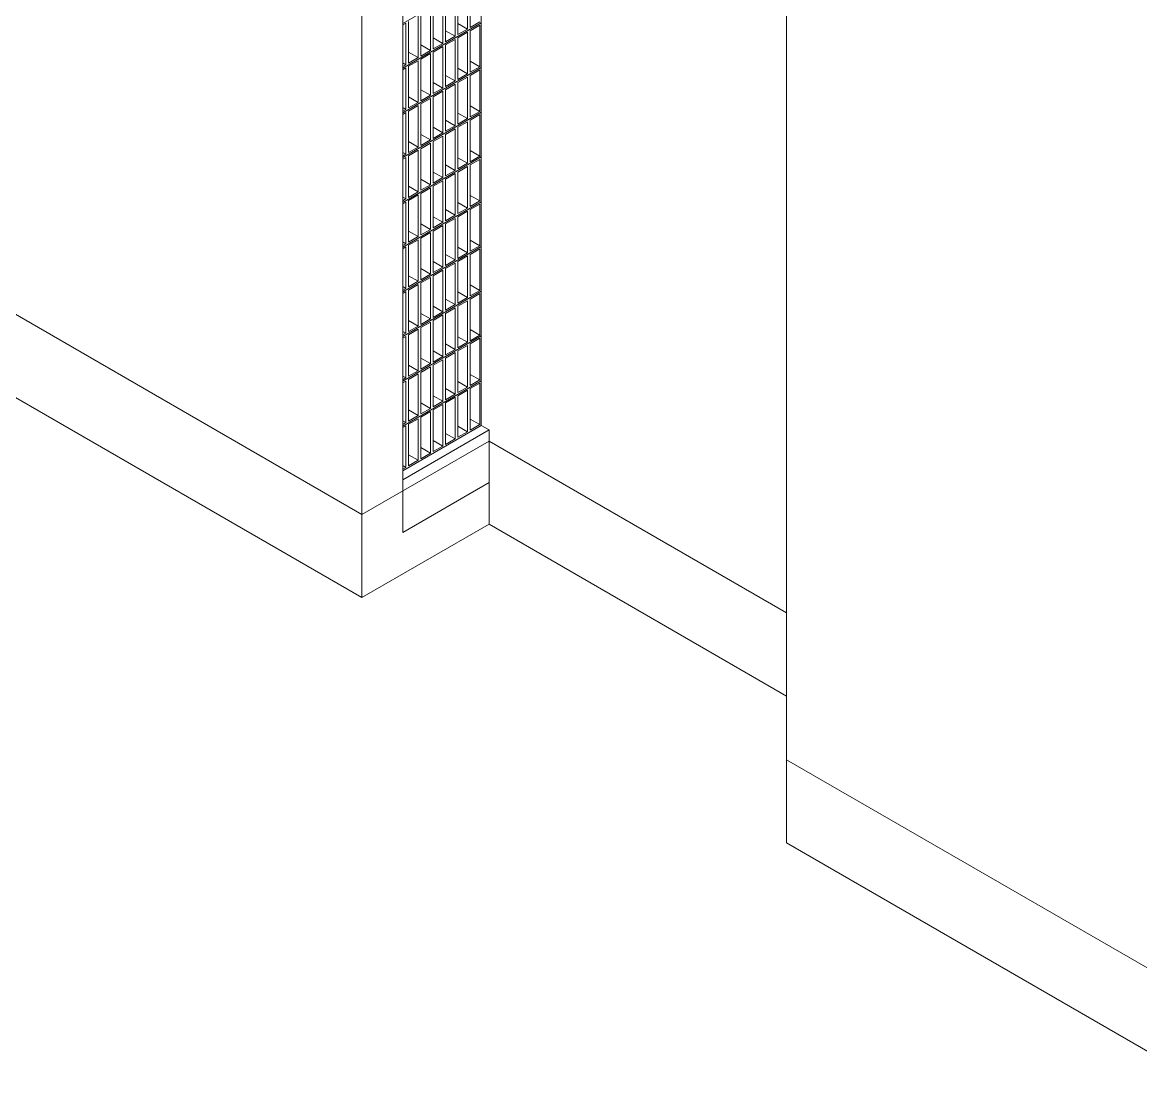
# Model space of a CAD drawing. Header units: millimetres. Extents: x -312439 to 477422, y -331570 to 212570.
# Drawn here: x 395291 to 397310, y 100373 to 102286 of the extents above; entities that cross this region are included whole.
import ezdxf

# ---------------------------------------------------------------- set-up
doc = ezdxf.new("R2010")
doc.units = ezdxf.units.MM

msp = doc.modelspace()

# ---------------------------------------------------------------- linework, layer by layer
at = {"color": 0, "linetype": 'Continuous', "lineweight": 0, "extrusion": (0, 0.816497, 0.57735)}
for p, q in [((395977.955, 101365.346), (395977.955, 105165.827)), ((395904.333, 105123.322), (395904.333, 101247.831)), ((396119.743, 101558.531), (396119.743, 104932.649)), ((396670.863, 104680.766), (396670.863, 100805.275)), ((396119.743, 102365.773), (395977.955, 102283.912)), ((396072.724, 102260.76), (396072.724, 102335.77)), ((396077.673, 102338.627), (396077.673, 102263.617)), ((396094.996, 102273.619), (396094.996, 102348.628)), ((396099.945, 102351.486), (396099.945, 102276.476)), ((396050.452, 102247.901), (396050.452, 102322.911)), ((396055.401, 102325.768), (396055.401, 102250.759)), ((396005.909, 102222.184), (396005.909, 102297.194)), ((396010.858, 102300.051), (396010.858, 102225.042)), ((396028.18, 102235.043), (396028.18, 102310.052)), ((396033.13, 102312.91), (396033.13, 102237.9)), ((396119.743, 102285.049), (395977.955, 102203.188)), ((395983.637, 102284.335), (395977.955, 102281.055)), ((395983.637, 102209.326), (395983.637, 102284.335)), ((395988.586, 102287.192), (395988.586, 102212.183)), ((396077.673, 102283.62), (396094.996, 102273.619)), ((396099.945, 102276.476), (396117.268, 102286.477)), ((396117.268, 102280.763), (396099.945, 102270.761)), ((396117.268, 102205.753), (396117.268, 102280.763)), ((396033.13, 102257.903), (396050.452, 102247.901)), ((396055.401, 102270.761), (396072.724, 102260.76)), ((396055.401, 102250.759), (396072.724, 102260.76)), ((396072.724, 102255.045), (396055.401, 102245.044)), ((396072.724, 102180.036), (396072.724, 102255.045)), ((396077.673, 102263.617), (396094.996, 102273.619)), ((396094.996, 102267.904), (396077.673, 102257.903)), ((396077.673, 102257.903), (396077.673, 102182.893)), ((396094.996, 102192.894), (396094.996, 102267.904)), ((396099.945, 102270.761), (396099.945, 102195.752)), ((396010.858, 102245.044), (396028.18, 102235.043)), ((396010.858, 102225.042), (396028.18, 102235.043)), ((396033.13, 102237.9), (396050.452, 102247.901)), ((396050.452, 102242.187), (396033.13, 102232.185)), ((396050.452, 102167.177), (396050.452, 102242.187)), ((396055.401, 102245.044), (396055.401, 102170.035)), ((395988.586, 102232.185), (396005.909, 102222.184)), ((395988.586, 102212.183), (396005.909, 102222.184)), ((396005.909, 102216.469), (395988.586, 102206.468)), ((396005.909, 102141.46), (396005.909, 102216.469)), ((396028.18, 102229.328), (396010.858, 102219.327)), ((396010.858, 102219.327), (396010.858, 102144.317)), ((396028.18, 102154.319), (396028.18, 102229.328)), ((396033.13, 102232.185), (396033.13, 102157.176)), ((396099.945, 102215.754), (396117.268, 102205.753)), ((395977.955, 102212.606), (395983.637, 102209.326)), ((395977.955, 102206.045), (395983.637, 102209.326)), ((395977.955, 102122.463), (396119.743, 102204.325)), ((395983.637, 102203.611), (395977.955, 102200.33)), ((395983.637, 102128.601), (395983.637, 102203.611)), ((395988.586, 102206.468), (395988.586, 102131.459)), ((396077.673, 102202.896), (396094.996, 102192.894)), ((396099.945, 102195.752), (396117.268, 102205.753)), ((396117.268, 102200.038), (396099.945, 102190.037)), ((396117.268, 102125.029), (396117.268, 102200.038)), ((396033.13, 102177.178), (396050.452, 102167.177)), ((396055.401, 102190.037), (396072.724, 102180.036)), ((396055.401, 102170.035), (396072.724, 102180.036)), ((396072.724, 102174.321), (396055.401, 102164.32)), ((396072.724, 102099.312), (396072.724, 102174.321)), ((396077.673, 102182.893), (396094.996, 102192.894)), ((396094.996, 102187.18), (396077.673, 102177.178)), ((396077.673, 102177.178), (396077.673, 102102.169)), ((396094.996, 102112.17), (396094.996, 102187.18)), ((396099.945, 102190.037), (396099.945, 102115.028)), ((396010.858, 102164.32), (396028.18, 102154.319)), ((396010.858, 102144.317), (396028.18, 102154.319)), ((396033.13, 102157.176), (396050.452, 102167.177)), ((396050.452, 102161.462), (396033.13, 102151.461)), ((396050.452, 102086.453), (396050.452, 102161.462)), ((396055.401, 102164.32), (396055.401, 102089.31)), ((395988.586, 102151.461), (396005.909, 102141.46)), ((395988.586, 102131.459), (396005.909, 102141.46)), ((396005.909, 102135.745), (395988.586, 102125.744)), ((396005.909, 102060.736), (396005.909, 102135.745)), ((396028.18, 102148.604), (396010.858, 102138.603)), ((396010.858, 102138.603), (396010.858, 102063.593)), ((396028.18, 102073.594), (396028.18, 102148.604)), ((396033.13, 102151.461), (396033.13, 102076.452)), ((396099.945, 102135.03), (396117.268, 102125.029)), ((395977.955, 102131.882), (395983.637, 102128.601)), ((395977.955, 102125.321), (395983.637, 102128.601)), ((396119.743, 102123.601), (395977.955, 102041.739)), ((395983.637, 102122.887), (395977.955, 102119.606)), ((395983.637, 102047.877), (395983.637, 102122.887)), ((395988.586, 102125.744), (395988.586, 102050.734)), ((396077.673, 102122.172), (396094.996, 102112.17)), ((396099.945, 102115.028), (396117.268, 102125.029)), ((396117.268, 102119.314), (396099.945, 102109.313)), ((396117.268, 102044.305), (396117.268, 102119.314)), ((396033.13, 102096.454), (396050.452, 102086.453)), ((396055.401, 102109.313), (396072.724, 102099.312)), ((396055.401, 102089.31), (396072.724, 102099.312)), ((396072.724, 102093.597), (396055.401, 102083.596)), ((396072.724, 102018.587), (396072.724, 102093.597)), ((396077.673, 102102.169), (396094.996, 102112.17)), ((396094.996, 102106.456), (396077.673, 102096.454)), ((396077.673, 102096.454), (396077.673, 102021.445)), ((396094.996, 102031.446), (396094.996, 102106.456)), ((396099.945, 102109.313), (396099.945, 102034.303)), ((396010.858, 102083.596), (396028.18, 102073.594)), ((396010.858, 102063.593), (396028.18, 102073.594)), ((396033.13, 102076.452), (396050.452, 102086.453)), ((396050.452, 102080.738), (396033.13, 102070.737)), ((396050.452, 102005.729), (396050.452, 102080.738)), ((396055.401, 102083.596), (396055.401, 102008.586)), ((395988.586, 102070.737), (396005.909, 102060.736)), ((395988.586, 102050.734), (396005.909, 102060.736)), ((396005.909, 102055.021), (395988.586, 102045.02)), ((396005.909, 101980.012), (396005.909, 102055.021)), ((396028.18, 102067.88), (396010.858, 102057.878)), ((396010.858, 102057.878), (396010.858, 101982.869)), ((396028.18, 101992.87), (396028.18, 102067.88)), ((396033.13, 102070.737), (396033.13, 101995.727)), ((396099.945, 102054.306), (396117.268, 102044.305)), ((395977.955, 102051.158), (395983.637, 102047.877)), ((395977.955, 102044.597), (395983.637, 102047.877)), ((396119.743, 102042.876), (395977.955, 101961.015)), ((395983.637, 102042.162), (395977.955, 102038.882)), ((395983.637, 101967.153), (395983.637, 102042.162)), ((395988.586, 102045.02), (395988.586, 101970.01)), ((396077.673, 102041.447), (396094.996, 102031.446)), ((396099.945, 102034.303), (396117.268, 102044.305)), ((396117.268, 102038.59), (396099.945, 102028.589)), ((396117.268, 101963.58), (396117.268, 102038.59)), ((396033.13, 102015.73), (396050.452, 102005.729)), ((396055.401, 102028.589), (396072.724, 102018.587)), ((396055.401, 102008.586), (396072.724, 102018.587)), ((396072.724, 102012.873), (396055.401, 102002.871)), ((396072.724, 101937.863), (396072.724, 102012.873)), ((396077.673, 102021.445), (396094.996, 102031.446)), ((396094.996, 102025.731), (396077.673, 102015.73)), ((396077.673, 102015.73), (396077.673, 101940.721)), ((396094.996, 101950.722), (396094.996, 102025.731)), ((396099.945, 102028.589), (396099.945, 101953.579)), ((396010.858, 102002.871), (396028.18, 101992.87)), ((396010.858, 101982.869), (396028.18, 101992.87)), ((396033.13, 101995.727), (396050.452, 102005.729)), ((396050.452, 102000.014), (396033.13, 101990.013)), ((396050.452, 101925.005), (396050.452, 102000.014)), ((396055.401, 102002.871), (396055.401, 101927.862)), ((395988.586, 101990.013), (396005.909, 101980.012)), ((395988.586, 101970.01), (396005.909, 101980.012)), ((396005.909, 101974.297), (395988.586, 101964.296)), ((396005.909, 101899.287), (396005.909, 101974.297)), ((396028.18, 101987.155), (396010.858, 101977.154)), ((396010.858, 101977.154), (396010.858, 101902.145)), ((396028.18, 101912.146), (396028.18, 101987.155)), ((396033.13, 101990.013), (396033.13, 101915.003)), ((396099.945, 101973.582), (396117.268, 101963.58)), ((395977.955, 101970.433), (395983.637, 101967.153)), ((395977.955, 101963.872), (395983.637, 101967.153)), ((395977.955, 101880.291), (396119.743, 101962.152)), ((395983.637, 101961.438), (395977.955, 101958.158)), ((395983.637, 101886.429), (395983.637, 101961.438)), ((395988.586, 101964.296), (395988.586, 101889.286)), ((396077.673, 101960.723), (396094.996, 101950.722)), ((396099.945, 101953.579), (396117.268, 101963.58)), ((396117.268, 101957.866), (396099.945, 101947.864)), ((396117.268, 101882.856), (396117.268, 101957.866)), ((396033.13, 101935.006), (396050.452, 101925.005)), ((396055.401, 101947.864), (396072.724, 101937.863)), ((396055.401, 101927.862), (396072.724, 101937.863)), ((396072.724, 101932.148), (396055.401, 101922.147)), ((396072.724, 101857.139), (396072.724, 101932.148)), ((396077.673, 101940.721), (396094.996, 101950.722)), ((396094.996, 101945.007), (396077.673, 101935.006)), ((396077.673, 101935.006), (396077.673, 101859.996)), ((396094.996, 101869.998), (396094.996, 101945.007)), ((396099.945, 101947.864), (396099.945, 101872.855)), ((396010.858, 101922.147), (396028.18, 101912.146)), ((396010.858, 101902.145), (396028.18, 101912.146)), ((396033.13, 101915.003), (396050.452, 101925.005)), ((396050.452, 101919.29), (396033.13, 101909.289)), ((396050.452, 101844.28), (396050.452, 101919.29)), ((396055.401, 101922.147), (396055.401, 101847.138)), ((395988.586, 101909.289), (396005.909, 101899.287)), ((395988.586, 101889.286), (396005.909, 101899.287)), ((396005.909, 101893.573), (395988.586, 101883.571)), ((396005.909, 101818.563), (396005.909, 101893.573)), ((396028.18, 101906.431), (396010.858, 101896.43)), ((396010.858, 101896.43), (396010.858, 101821.42)), ((396028.18, 101831.422), (396028.18, 101906.431)), ((396033.13, 101909.289), (396033.13, 101834.279)), ((396099.945, 101892.857), (396117.268, 101882.856)), ((395977.955, 101889.709), (395983.637, 101886.429)), ((395977.955, 101883.148), (395983.637, 101886.429)), ((396119.743, 101881.428), (395977.955, 101799.567)), ((395983.637, 101880.714), (395977.955, 101877.433)), ((395983.637, 101805.704), (395983.637, 101880.714)), ((395988.586, 101883.571), (395988.586, 101808.562)), ((396077.673, 101879.999), (396094.996, 101869.998)), ((396099.945, 101872.855), (396117.268, 101882.856)), ((396117.268, 101877.141), (396099.945, 101867.14)), ((396117.268, 101802.132), (396117.268, 101877.141)), ((396033.13, 101854.282), (396050.452, 101844.28)), ((396055.401, 101867.14), (396072.724, 101857.139)), ((396055.401, 101847.138), (396072.724, 101857.139)), ((396072.724, 101851.424), (396055.401, 101841.423)), ((396072.724, 101776.415), (396072.724, 101851.424)), ((396077.673, 101859.996), (396094.996, 101869.998)), ((396094.996, 101864.283), (396077.673, 101854.282)), ((396077.673, 101854.282), (396077.673, 101779.272)), ((396094.996, 101789.273), (396094.996, 101864.283)), ((396099.945, 101867.14), (396099.945, 101792.131)), ((396010.858, 101841.423), (396028.18, 101831.422)), ((396010.858, 101821.42), (396028.18, 101831.422)), ((396033.13, 101834.279), (396050.452, 101844.28)), ((396050.452, 101838.566), (396033.13, 101828.564)), ((396050.452, 101763.556), (396050.452, 101838.566)), ((396055.401, 101841.423), (396055.401, 101766.413)), ((395163.788, 101825.404), (395904.333, 101397.85)), ((395988.586, 101828.564), (396005.909, 101818.563)), ((395988.586, 101808.562), (396005.909, 101818.563)), ((396005.909, 101812.848), (395988.586, 101802.847)), ((396005.909, 101737.839), (396005.909, 101812.848)), ((396028.18, 101825.707), (396010.858, 101815.706)), ((396010.858, 101815.706), (396010.858, 101740.696)), ((396028.18, 101750.697), (396028.18, 101825.707)), ((396033.13, 101828.564), (396033.13, 101753.555)), ((396099.945, 101812.133), (396117.268, 101802.132)), ((395977.955, 101808.985), (395983.637, 101805.704)), ((395977.955, 101802.424), (395983.637, 101805.704)), ((396119.743, 101800.704), (395977.955, 101718.842)), ((395983.637, 101799.99), (395977.955, 101796.709)), ((395983.637, 101724.98), (395983.637, 101799.99)), ((395988.586, 101802.847), (395988.586, 101727.838)), ((396077.673, 101799.275), (396094.996, 101789.273)), ((396099.945, 101792.131), (396117.268, 101802.132)), ((396117.268, 101796.417), (396099.945, 101786.416)), ((396117.268, 101721.408), (396117.268, 101796.417)), ((396033.13, 101773.557), (396050.452, 101763.556)), ((396055.401, 101786.416), (396072.724, 101776.415)), ((396055.401, 101766.413), (396072.724, 101776.415)), ((396072.724, 101770.7), (396055.401, 101760.699)), ((396072.724, 101695.691), (396072.724, 101770.7)), ((396077.673, 101779.272), (396094.996, 101789.273)), ((396094.996, 101783.559), (396077.673, 101773.557)), ((396077.673, 101773.557), (396077.673, 101698.548)), ((396094.996, 101708.549), (396094.996, 101783.559)), ((396099.945, 101786.416), (396099.945, 101711.406)), ((396010.858, 101760.699), (396028.18, 101750.697)), ((396010.858, 101740.696), (396028.18, 101750.697)), ((396033.13, 101753.555), (396050.452, 101763.556)), ((396050.452, 101757.841), (396033.13, 101747.84)), ((396050.452, 101682.832), (396050.452, 101757.841)), ((396055.401, 101760.699), (396055.401, 101685.689)), ((395988.586, 101747.84), (396005.909, 101737.839)), ((395988.586, 101727.838), (396005.909, 101737.839)), ((396005.909, 101732.124), (395988.586, 101722.123)), ((396005.909, 101657.115), (396005.909, 101732.124)), ((396028.18, 101744.983), (396010.858, 101734.981)), ((396010.858, 101734.981), (396010.858, 101659.972)), ((396028.18, 101669.973), (396028.18, 101744.983)), ((396033.13, 101747.84), (396033.13, 101672.831)), ((396099.945, 101731.409), (396117.268, 101721.408)), ((395977.955, 101728.261), (395983.637, 101724.98)), ((395977.955, 101721.7), (395983.637, 101724.98)), ((395977.955, 101638.118), (396119.743, 101719.98)), ((395983.637, 101719.265), (395977.955, 101715.985)), ((395983.637, 101644.256), (395983.637, 101719.265)), ((395988.586, 101722.123), (395988.586, 101647.113)), ((396077.673, 101718.55), (396094.996, 101708.549)), ((396099.945, 101711.406), (396117.268, 101721.408)), ((396117.268, 101715.693), (396099.945, 101705.692)), ((396117.268, 101640.684), (396117.268, 101715.693)), ((396033.13, 101692.833), (396050.452, 101682.832)), ((396055.401, 101705.692), (396072.724, 101695.691)), ((396055.401, 101685.689), (396072.724, 101695.691)), ((396072.724, 101689.976), (396055.401, 101679.975)), ((396072.724, 101614.966), (396072.724, 101689.976)), ((396077.673, 101698.548), (396094.996, 101708.549)), ((396094.996, 101702.834), (396077.673, 101692.833)), ((396077.673, 101692.833), (396077.673, 101617.824)), ((396094.996, 101627.825), (396094.996, 101702.834)), ((396099.945, 101705.692), (396099.945, 101630.682)), ((395163.788, 101675.385), (395904.333, 101247.831)), ((396010.858, 101679.975), (396028.18, 101669.973)), ((396010.858, 101659.972), (396028.18, 101669.973)), ((396033.13, 101672.831), (396050.452, 101682.832)), ((396050.452, 101677.117), (396033.13, 101667.116)), ((396050.452, 101602.108), (396050.452, 101677.117)), ((396055.401, 101679.975), (396055.401, 101604.965)), ((395988.586, 101667.116), (396005.909, 101657.115)), ((395988.586, 101647.113), (396005.909, 101657.115)), ((396005.909, 101651.4), (395988.586, 101641.399)), ((396005.909, 101576.39), (396005.909, 101651.4)), ((396028.18, 101664.259), (396010.858, 101654.257)), ((396010.858, 101654.257), (396010.858, 101579.248)), ((396028.18, 101589.249), (396028.18, 101664.259)), ((396033.13, 101667.116), (396033.13, 101592.106)), ((396099.945, 101650.685), (396117.268, 101640.684)), ((395977.955, 101647.537), (395983.637, 101644.256)), ((395977.955, 101640.975), (395983.637, 101644.256)), ((395977.955, 101557.394), (396119.743, 101639.255)), ((395983.637, 101638.541), (395977.955, 101635.261)), ((395983.637, 101563.532), (395983.637, 101638.541)), ((395988.586, 101641.399), (395988.586, 101566.389)), ((396077.673, 101637.826), (396094.996, 101627.825)), ((396099.945, 101630.682), (396117.268, 101640.684)), ((396117.268, 101634.969), (396099.945, 101624.968)), ((396117.268, 101559.959), (396117.268, 101634.969)), ((396033.13, 101612.109), (396050.452, 101602.108)), ((396055.401, 101624.968), (396072.724, 101614.966)), ((396055.401, 101604.965), (396072.724, 101614.966)), ((396072.724, 101609.252), (396055.401, 101599.25)), ((396072.724, 101534.242), (396072.724, 101609.252)), ((396077.673, 101617.824), (396094.996, 101627.825)), ((396094.996, 101622.11), (396077.673, 101612.109)), ((396077.673, 101612.109), (396077.673, 101537.099)), ((396094.996, 101547.101), (396094.996, 101622.11)), ((396099.945, 101624.968), (396099.945, 101549.958)), ((396010.858, 101599.25), (396028.18, 101589.249)), ((396010.858, 101579.248), (396028.18, 101589.249)), ((396033.13, 101592.106), (396050.452, 101602.108)), ((396050.452, 101596.393), (396033.13, 101586.392)), ((396050.452, 101521.383), (396050.452, 101596.393)), ((396055.401, 101599.25), (396055.401, 101524.241)), ((395988.586, 101586.392), (396005.909, 101576.39)), ((395988.586, 101566.389), (396005.909, 101576.39)), ((396005.909, 101570.676), (395988.586, 101560.674)), ((396005.909, 101495.666), (396005.909, 101570.676)), ((396028.18, 101583.534), (396010.858, 101573.533)), ((396010.858, 101573.533), (396010.858, 101498.524)), ((396028.18, 101508.525), (396028.18, 101583.534)), ((396033.13, 101586.392), (396033.13, 101511.382)), ((396099.945, 101569.961), (396117.268, 101559.959)), ((395977.955, 101566.812), (395983.637, 101563.532)), ((395977.955, 101560.251), (395983.637, 101563.532)), ((395977.955, 101476.67), (396119.743, 101558.531)), ((395983.637, 101557.817), (395977.955, 101554.537)), ((395977.955, 101460.37), (396133.859, 101550.381)), ((395983.637, 101482.808), (395983.637, 101557.817)), ((395988.586, 101560.674), (395988.586, 101485.665)), ((396077.673, 101557.102), (396094.996, 101547.101)), ((396099.945, 101549.958), (396117.268, 101559.959)), ((396133.859, 101550.381), (396119.743, 101558.531)), ((396133.859, 101550.381), (396133.859, 101380.348)), ((396133.859, 101530.367), (395904.333, 101397.85)), ((396033.13, 101531.385), (396050.452, 101521.383)), ((396055.401, 101544.243), (396072.724, 101534.242)), ((396055.401, 101524.241), (396072.724, 101534.242)), ((396077.673, 101537.099), (396094.996, 101547.101)), ((396670.863, 101220.327), (396133.859, 101530.367)), ((396010.858, 101518.526), (396028.18, 101508.525)), ((396010.858, 101498.524), (396028.18, 101508.525)), ((396033.13, 101511.382), (396050.452, 101521.383)), ((395988.586, 101505.667), (396005.909, 101495.666)), ((395988.586, 101485.665), (396005.909, 101495.666)), ((395977.955, 101486.088), (395983.637, 101482.808)), ((395977.955, 101479.527), (395983.637, 101482.808)), ((395977.955, 101365.346), (396133.859, 101455.357)), ((395904.333, 101247.831), (396133.859, 101380.348)), ((396133.859, 101380.348), (396670.863, 101070.308)), ((397420.07, 100522.739), (396670.863, 100955.294)), ((396670.863, 100805.275), (397420.07, 100372.72))]:
    msp.add_line(p, q, dxfattribs=at)

doc.saveas('drawing.dxf')
